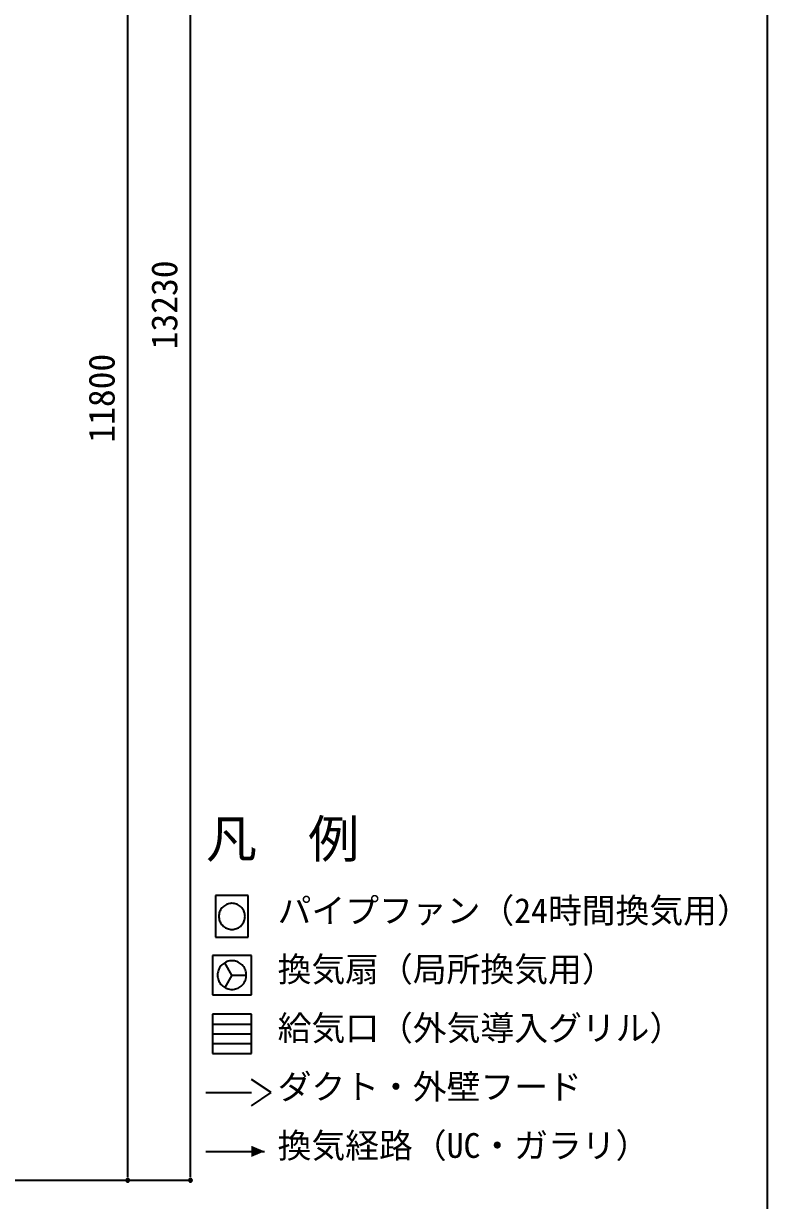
# Model space of a CAD drawing. Header units: millimetres. Extents: x -21029 to 20283, y -14043 to 14043.
# Drawn here: x 14504 to 20201, y -4626 to 4389 of the extents above; entities that cross this region are included whole.
import ezdxf

# ---------------------------------------------------------------- set-up
doc = ezdxf.new("R2010")
doc.units = ezdxf.units.MM
for name, color, linetype in [('0-9', 7, 'Continuous'), ('1-1', 7, 'Continuous'), ('1-6', 7, 'Continuous'), ('2-2', 7, 'Continuous'), ('2-7', 7, 'Continuous')]:
    doc.layers.add(name, color=color, linetype=linetype)
doc.styles.add('JP', font='msgothic.ttc')

msp = doc.modelspace()

# ---------------------------------------------------------------- linework, layer by layer
at = {"layer": '0-9', "color": 7}
for p, q in [((15302, -4446.1), (15302, -4421.1)), ((15302, -4483.6), (15302, -4458.6)), ((15782, -4446.1), (15782, -4421.1)), ((15782, -4483.6), (15782, -4458.6))]:
    msp.add_line(p, q, dxfattribs=at)
for points in [[(15302, -4483.6), (15303.1, -4483.6), (15304.2, -4483.5), (15305.2, -4483.2), (15306.3, -4482.9), (15307.3, -4482.5), (15308.2, -4482), (15309.2, -4481.4), (15310, -4480.7), (15310.8, -4480), (15311.6, -4479.2), (15312.2, -4478.3), (15312.8, -4477.4), (15313.3, -4476.4), (15313.7, -4475.4), (15314.1, -4474.4), (15314.3, -4473.3), (15314.4, -4472.2), (15314.5, -4471.1), (15314.4, -4470.1), (15314.3, -4469), (15314.1, -4467.9), (15313.7, -4466.9), (15313.3, -4465.9), (15312.8, -4464.9), (15312.2, -4464), (15311.6, -4463.1), (15310.8, -4462.3), (15310, -4461.6), (15309.2, -4460.9), (15308.2, -4460.3), (15307.3, -4459.8), (15306.3, -4459.4), (15305.2, -4459.1), (15304.2, -4458.8), (15303.1, -4458.7), (15302, -4458.6), (15300.9, -4458.7), (15299.8, -4458.8), (15298.7, -4459.1), (15297.7, -4459.4), (15296.7, -4459.8), (15295.7, -4460.3), (15294.8, -4460.9), (15293.9, -4461.6), (15293.1, -4462.3), (15292.4, -4463.1), (15291.7, -4464), (15291.2, -4464.9), (15290.7, -4465.9), (15290.2, -4466.9), (15289.9, -4467.9), (15289.7, -4469), (15289.5, -4470.1), (15289.5, -4471.1), (15289.5, -4472.2), (15289.7, -4473.3), (15289.9, -4474.4), (15290.2, -4475.4), (15290.7, -4476.4), (15291.2, -4477.4), (15291.7, -4478.3), (15292.4, -4479.2), (15293.1, -4480), (15293.9, -4480.7), (15294.8, -4481.4), (15295.7, -4482), (15296.7, -4482.5), (15297.7, -4482.9), (15298.7, -4483.2), (15299.8, -4483.5), (15300.9, -4483.6), (15302, -4483.6)], [(15782, -4483.6), (15783.1, -4483.6), (15784.2, -4483.5), (15785.2, -4483.2), (15786.3, -4482.9), (15787.3, -4482.5), (15788.2, -4482), (15789.2, -4481.4), (15790, -4480.7), (15790.8, -4480), (15791.6, -4479.2), (15792.2, -4478.3), (15792.8, -4477.4), (15793.3, -4476.4), (15793.7, -4475.4), (15794.1, -4474.4), (15794.3, -4473.3), (15794.4, -4472.2), (15794.5, -4471.1), (15794.4, -4470.1), (15794.3, -4469), (15794.1, -4467.9), (15793.7, -4466.9), (15793.3, -4465.9), (15792.8, -4464.9), (15792.2, -4464), (15791.6, -4463.1), (15790.8, -4462.3), (15790, -4461.6), (15789.2, -4460.9), (15788.2, -4460.3), (15787.3, -4459.8), (15786.3, -4459.4), (15785.2, -4459.1), (15784.2, -4458.8), (15783.1, -4458.7), (15782, -4458.6), (15780.9, -4458.7), (15779.8, -4458.8), (15778.7, -4459.1), (15777.7, -4459.4), (15776.7, -4459.8), (15775.7, -4460.3), (15774.8, -4460.9), (15773.9, -4461.6), (15773.1, -4462.3), (15772.4, -4463.1), (15771.7, -4464), (15771.2, -4464.9), (15770.7, -4465.9), (15770.2, -4466.9), (15769.9, -4467.9), (15769.7, -4469), (15769.5, -4470.1), (15769.5, -4471.1), (15769.5, -4472.2), (15769.7, -4473.3), (15769.9, -4474.4), (15770.2, -4475.4), (15770.7, -4476.4), (15771.2, -4477.4), (15771.7, -4478.3), (15772.4, -4479.2), (15773.1, -4480), (15773.9, -4480.7), (15774.8, -4481.4), (15775.7, -4482), (15776.7, -4482.5), (15777.7, -4482.9), (15778.7, -4483.2), (15779.8, -4483.5), (15780.9, -4483.6), (15782, -4483.6)]]:
    msp.add_lwpolyline(points, dxfattribs=at)
at = {"layer": '1-1', "color": 7}
for p, q in [((15782, -4421.1), (15782, 8708.9)), ((15302, -4421.1), (15302, 7278.9)), ((11962, -4471.1), (15782, -4471.1)), ((11962, -4471.1), (15302, -4471.1))]:
    msp.add_line(p, q, dxfattribs=at)
at = {"layer": '1-6', "color": 1}
msp.add_line((20200.8, -14042.9), (20200.8, 14042.9), dxfattribs=at)
at = {"layer": '2-2', "color": 3}
for p, q in [((16250, -3200), (15950, -3200)), ((15950, -3200), (15950, -3500)), ((16250, -3500), (16250, -3200)), ((15950, -3275), (16250, -3275)), ((15950, -3350), (16250, -3350)), ((15950, -3425), (16250, -3425)), ((15950, -3500), (16250, -3500))]:
    msp.add_line(p, q, dxfattribs=at)
at = {"layer": '2-7', "color": 1}
for p, q in [((16225, -2290), (15975, -2290)), ((15975, -2290), (15975, -2610)), ((16225, -2610), (16225, -2290)), ((15975, -2610), (16225, -2610)), ((15900, -4250), (16350, -4250))]:
    msp.add_line(p, q, dxfattribs=at)
at = {"layer": '2-7', "color": 5}
for p, q in [((16250, -2750), (15950, -2750)), ((15950, -2750), (15950, -3050)), ((16250, -3050), (16250, -2750)), ((16100, -2900), (16045, -2804.7)), ((16100, -2900), (16045, -2995.3)), ((16100, -2900), (16210, -2900)), ((15950, -3050), (16250, -3050))]:
    msp.add_line(p, q, dxfattribs=at)
at = {"layer": '2-7', "color": 3}
for p, q in [((16400, -3800), (16250, -3700)), ((15900, -3800), (16250, -3800)), ((16250, -3900), (16400, -3800))]:
    msp.add_line(p, q, dxfattribs=at)
at = {"layer": '2-7', "color": 1}
msp.add_lwpolyline([(16200, -2450), (16199.6, -2441.3), (16198.5, -2432.6), (16196.6, -2424.1), (16194, -2415.8), (16190.6, -2407.7), (16186.6, -2400), (16181.9, -2392.6), (16176.6, -2385.7), (16170.7, -2379.3), (16164.3, -2373.4), (16157.4, -2368.1), (16150, -2363.4), (16142.3, -2359.4), (16134.2, -2356), (16125.9, -2353.4), (16117.4, -2351.5), (16108.7, -2350.4), (16100, -2350), (16091.3, -2350.4), (16082.6, -2351.5), (16074.1, -2353.4), (16065.8, -2356), (16057.7, -2359.4), (16050, -2363.4), (16042.6, -2368.1), (16035.7, -2373.4), (16029.3, -2379.3), (16023.4, -2385.7), (16018.1, -2392.6), (16013.4, -2400), (16009.4, -2407.7), (16006, -2415.8), (16003.4, -2424.1), (16001.5, -2432.6), (16000.4, -2441.3), (16000, -2450), (16000.4, -2458.7), (16001.5, -2467.4), (16003.4, -2475.9), (16006, -2484.2), (16009.4, -2492.3), (16013.4, -2500), (16018.1, -2507.4), (16023.4, -2514.3), (16029.3, -2520.7), (16035.7, -2526.6), (16042.6, -2531.9), (16050, -2536.6), (16057.7, -2540.6), (16065.8, -2544), (16074.1, -2546.6), (16082.6, -2548.5), (16091.3, -2549.6), (16100, -2550), (16108.7, -2549.6), (16117.4, -2548.5), (16125.9, -2546.6), (16134.2, -2544), (16142.3, -2540.6), (16150, -2536.6), (16157.4, -2531.9), (16164.3, -2526.6), (16170.7, -2520.7), (16176.6, -2514.3), (16181.9, -2507.4), (16186.6, -2500), (16190.6, -2492.3), (16194, -2484.2), (16196.6, -2475.9), (16198.5, -2467.4), (16199.6, -2458.7), (16200, -2450)], dxfattribs=at)
at = {"layer": '2-7', "color": 5}
msp.add_lwpolyline([(16210, -2900), (16209.6, -2890.4), (16208.3, -2880.9), (16206.3, -2871.5), (16203.4, -2862.4), (16199.7, -2853.5), (16195.3, -2845), (16190.1, -2836.9), (16184.3, -2829.3), (16177.8, -2822.2), (16170.7, -2815.7), (16163.1, -2809.9), (16155, -2804.7), (16146.5, -2800.3), (16137.6, -2796.6), (16128.5, -2793.7), (16119.1, -2791.7), (16109.6, -2790.4), (16100, -2790), (16090.4, -2790.4), (16080.9, -2791.7), (16071.5, -2793.7), (16062.4, -2796.6), (16053.5, -2800.3), (16045, -2804.7), (16036.9, -2809.9), (16029.3, -2815.7), (16022.2, -2822.2), (16015.7, -2829.3), (16009.9, -2836.9), (16004.7, -2845), (16000.3, -2853.5), (15996.6, -2862.4), (15993.7, -2871.5), (15991.7, -2880.9), (15990.4, -2890.4), (15990, -2900), (15990.4, -2909.6), (15991.7, -2919.1), (15993.7, -2928.5), (15996.6, -2937.6), (16000.3, -2946.5), (16004.7, -2955), (16009.9, -2963.1), (16015.7, -2970.7), (16022.2, -2977.8), (16029.3, -2984.3), (16036.9, -2990.1), (16045, -2995.3), (16053.5, -2999.7), (16062.4, -3003.4), (16071.5, -3006.3), (16080.9, -3008.3), (16090.4, -3009.6), (16100, -3010), (16109.6, -3009.6), (16119.1, -3008.3), (16128.5, -3006.3), (16137.6, -3003.4), (16146.5, -2999.7), (16155, -2995.3), (16163.1, -2990.1), (16170.7, -2984.3), (16177.8, -2977.8), (16184.3, -2970.7), (16190.1, -2963.1), (16195.3, -2955), (16199.7, -2946.5), (16203.4, -2937.6), (16206.3, -2928.5), (16208.3, -2919.1), (16209.6, -2909.6), (16210, -2900)], dxfattribs=at)
at = {"layer": '2-7', "color": 1}
msp.add_solid([(16350, -4250), (16248.7, -4207.2), (16248.7, -4292.8)], dxfattribs=at)

# ---------------------------------------------------------------- texts
at = {"layer": '1-1', "color": 7, "style": 'JP'}
for s, p in [('13230', (15682, 1893.9)), ('11800', (15202, 1178.9))]:
    msp.add_text(s, height=200, rotation=90, dxfattribs=at).set_placement(p)
at = {"layer": '2-7', "color": 7, "style": 'JP'}
for s, height, p in [('凡  例', 287.5, (15900, -2000)), ('パイプファン（24時間換気用）', 189.75, (16450, -2500)), ('換気扇（局所換気用）', 189.75, (16450, -2950)), ('給気口（外気導入グリル）', 189.75, (16450, -3400)), ('ダクト・外壁フード', 189.75, (16450, -3850)), ('換気経路（UC・ガラリ）', 189.75, (16450, -4300))]:
    msp.add_text(s, height=height, dxfattribs=at).set_placement(p)

doc.saveas('drawing.dxf')
